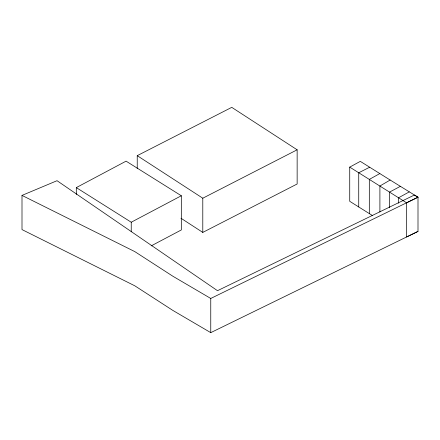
<?xml version="1.0" encoding="UTF-8"?>
<svg xmlns="http://www.w3.org/2000/svg" width="440" height="440" viewBox="0 0 440 440"><rect width="100%" height="100%" fill="white"/><g stroke="black" fill="none" stroke-linecap="round" stroke-linejoin="round"><path stroke-width="0.66" d="M390.165 180.031L360.311 161.37L349.729 167.112L406.577 202.813L406.577 237.001L418 231.402L418 197.214L390.165 180.031L379.902 186.016L379.902 212.003M379.852 173.564L369.32 179.394L369.32 213.582M409.216 191.917L398.629 197.714L398.629 203.181M76.307 194.453L76.307 187.611L126.077 161.156L181.324 195.762L181.324 229.95L151.151 245.894M400.334 186.357L389.598 192.071L389.598 207.801M76.307 187.611L131.236 222.228L181.324 195.762M297.143 149.804L231.759 107.355L137.231 155.661L202.791 198.209L297.143 149.804L297.143 183.997L202.791 232.403L180.939 218.218M369.661 167.228L358.732 172.766L358.732 206.96L372.658 215.677M22 195.404L134.788 251.603L172.931 276.276L210.76 298.458L418 197.214L414.375 195.036L217.498 290.692L57.035 180.703L22 195.404L22 229.592L134.788 285.797L172.931 310.47L210.76 332.645L418 231.402M406.577 202.813L418 197.214M358.732 206.96L349.729 201.3L349.729 167.112M210.76 298.458L210.76 332.645M202.791 198.209L202.791 232.403M137.231 155.661L137.231 168.652M131.236 222.228L131.236 231.803"/></g></svg>
